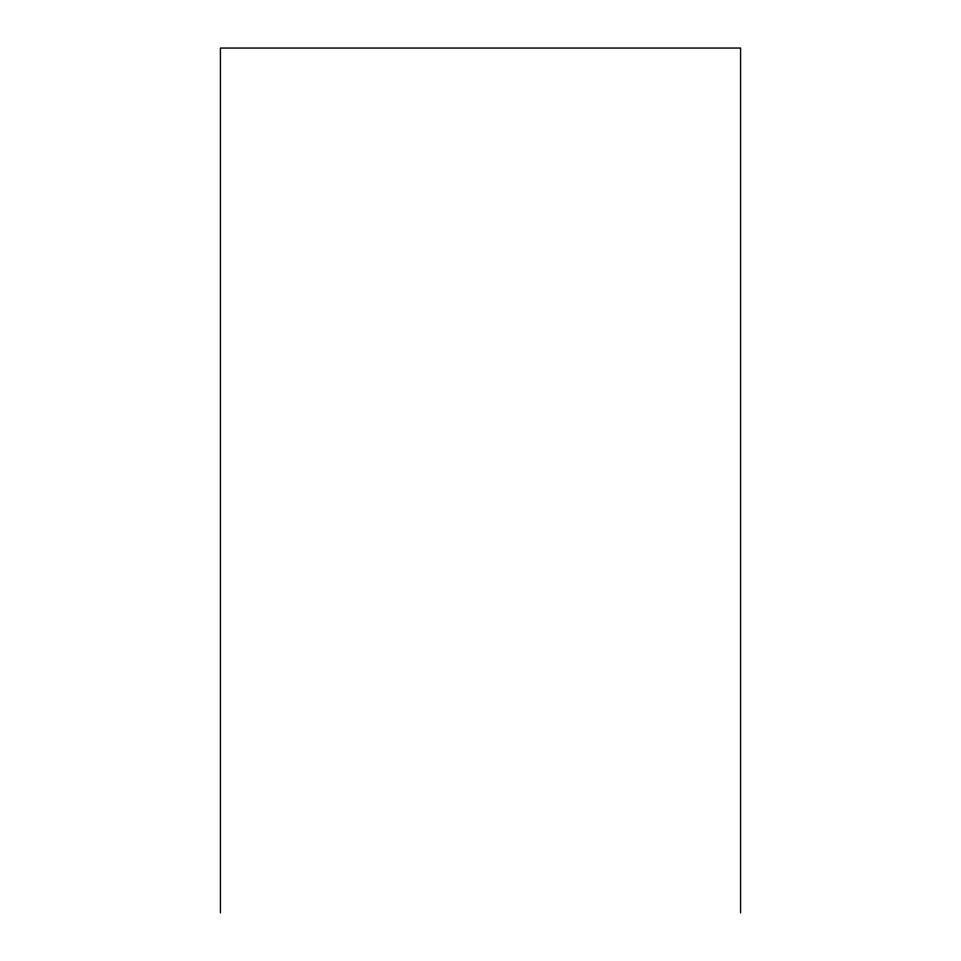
<?xml version="1.0" encoding="UTF-8"?>
<svg xmlns="http://www.w3.org/2000/svg" width="961" height="961" viewBox="0 0 961 961"><rect width="100%" height="100%" fill="white"/><g stroke="black" fill="none" stroke-linecap="round" stroke-linejoin="round"><path stroke-width="1.44" d="M740.571 912.95L740.571 48.05L220.429 48.05L220.429 912.95"/></g></svg>
